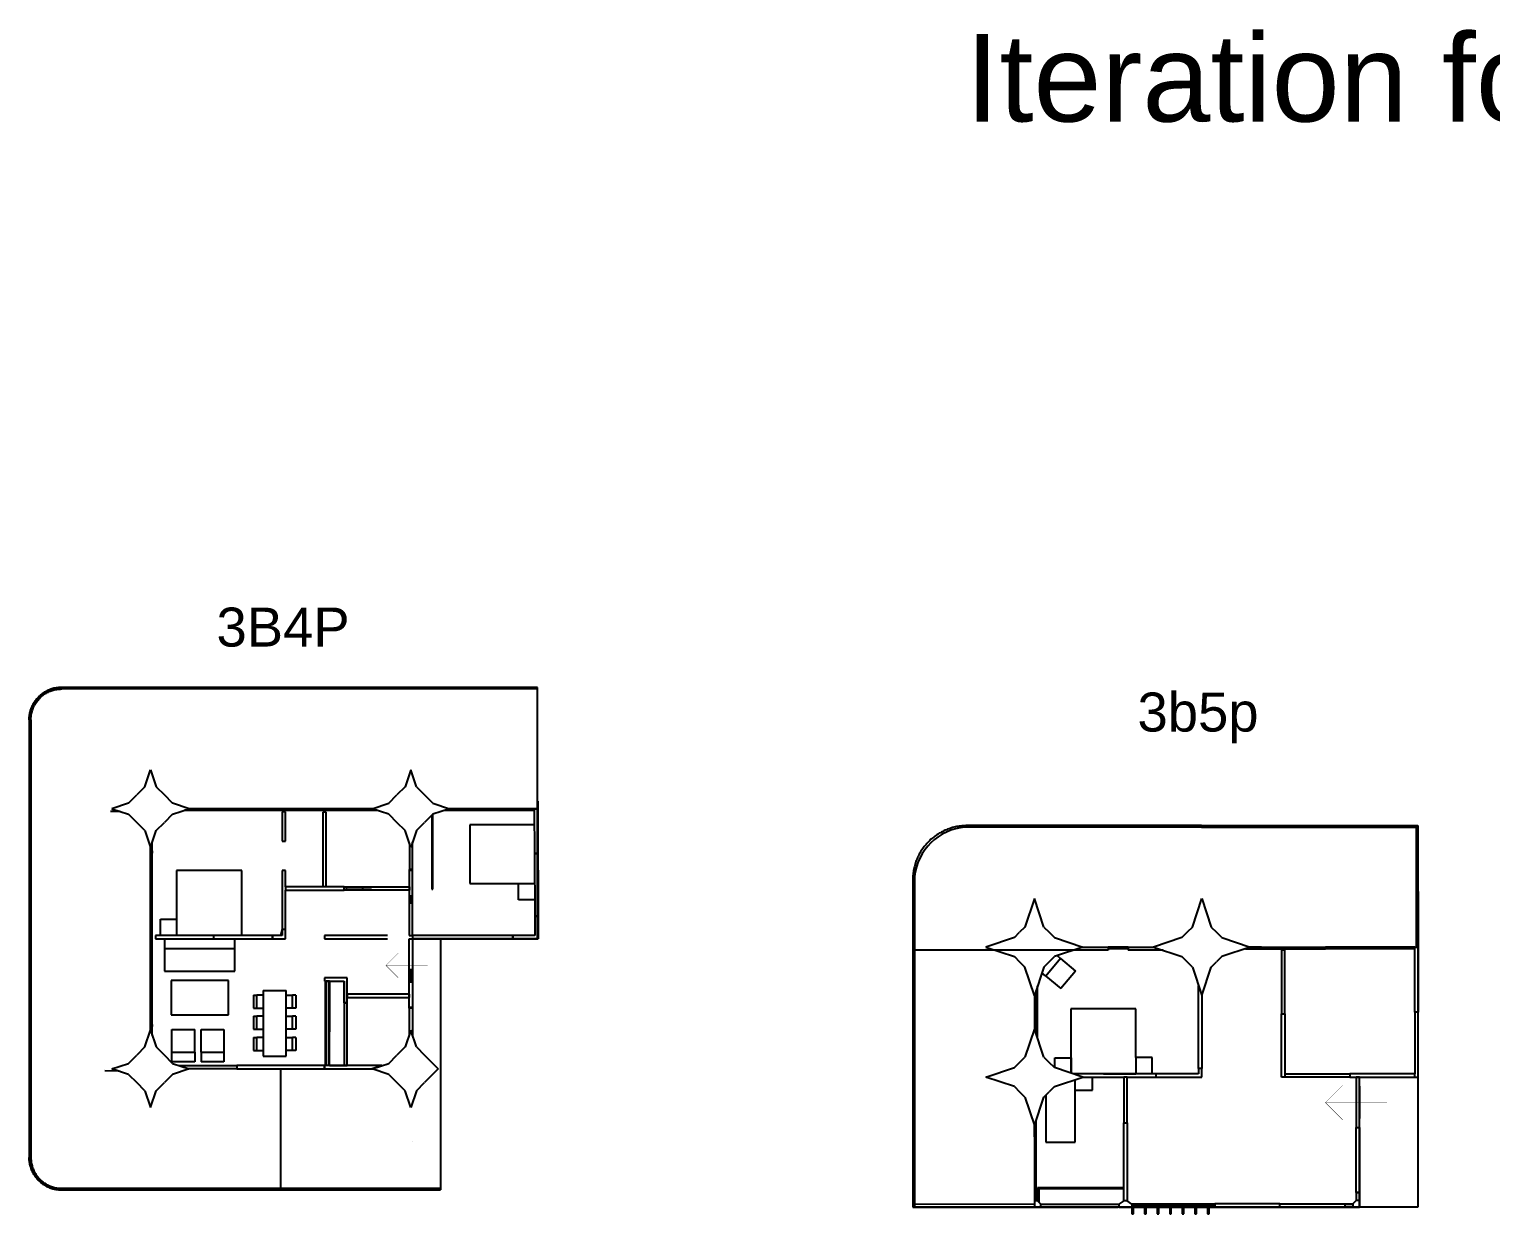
# Model space of a CAD drawing. Header units: millimetres. Extents: x -79796 to 428529, y -36333 to 94467.
# Drawn here: x -58003 to -13062, y 58048 to 94467 of the extents above; entities that cross this region are included whole.
import ezdxf

# ---------------------------------------------------------------- set-up
doc = ezdxf.new("R2010")
doc.units = ezdxf.units.MM
for name, color, linetype in [('Default', 7, 'Continuous'), ('Make2D$Visible$ClippingPlaneIntersections$Default', 7, 'Continuous'), ('Make2D$Visible$Curves$Default', 7, 'Continuous')]:
    doc.layers.add(name, color=color, linetype=linetype)
for name, color, linetype, true_color in [('floors', 3, 'Continuous', 0x00ff00), ('Make2D$Visible$ClippingPlaneIntersections$columns', 1, 'Continuous', 0xff0000), ('Make2D$Visible$ClippingPlaneIntersections$glasses', 4, 'Continuous', 0x00ffff), ('Make2D$Visible$Curves$balconies', 2, 'Continuous', 0xffff00), ('Make2D$Visible$Curves$columns', 1, 'Continuous', 0xff0000), ('Make2D$Visible$Curves$floors', 3, 'Continuous', 0x00ff00), ('Make2D$Visible$Curves$glasses', 4, 'Continuous', 0x00ffff), ('slabs', 5, 'Continuous', 0x0000ff)]:
    doc.layers.add(name, color=color, linetype=linetype, true_color=true_color)
doc.styles.add('Default', font='arial.ttf')
doc.styles.get("Standard").update_dxf_attribs({"font": 'arial.ttf'})

# ---------------------------------------------------------------- blocks, each defined once
blk = doc.blocks.new('BLOW-flat-6')
for p, q in [((1526542, 956538), (1526541, 956993)), ((1514742, 954841), (1514742, 954838))]:
    blk.add_line(p, q)
at = {"linetype": 'Continuous', "const_width": 10}
for points in [[(1525585, 951756), (1523693, 951756), (1524221, 952283)], [(1523693, 951756), (1524221, 951228)]]:
    blk.add_lwpolyline(points, dxfattribs=at)
at = {"layer": 'Make2D$Visible$ClippingPlaneIntersections$columns'}
for p, q in [((1514742, 958028), (1514451, 957153)), ((1515034, 957153), (1514742, 958028)), ((1519601, 957153), (1519892, 958028)), ((1519892, 958028), (1520184, 957153)), ((1514127, 956830), (1513253, 956538)), ((1514127, 956830), (1514289, 956992)), ((1514451, 957153), (1514289, 956992)), ((1515034, 957153), (1515195, 956992)), ((1515195, 956992), (1515357, 956830)), ((1515357, 956830), (1516232, 956538)), ((1519277, 956830), (1518403, 956538)), ((1519439, 956992), (1519277, 956830)), ((1519601, 957153), (1519439, 956992)), ((1520184, 957153), (1520345, 956992)), ((1520507, 956830), (1520345, 956992)), ((1520507, 956830), (1521382, 956538)), ((1513253, 956538), (1514127, 956247)), ((1516232, 956538), (1515357, 956247)), ((1518403, 956538), (1519277, 956247)), ((1521382, 956538), (1520507, 956247)), ((1514127, 956247), (1514289, 956085)), ((1514289, 956085), (1514451, 955923)), ((1514742, 955049), (1514451, 955923)), ((1515034, 955923), (1514742, 955049)), ((1515034, 955923), (1515195, 956085)), ((1515195, 956085), (1515357, 956247)), ((1519439, 956085), (1519277, 956247)), ((1519601, 955923), (1519439, 956085)), ((1519601, 955923), (1519892, 955049)), ((1519892, 955049), (1520184, 955923)), ((1520184, 955923), (1520345, 956085)), ((1520507, 956247), (1520345, 956085)), ((1514742, 954028), (1514451, 953153)), ((1515034, 953153), (1514742, 954028)), ((1513253, 952538), (1514127, 952830)), ((1514127, 952830), (1514289, 952992)), ((1514289, 952992), (1514451, 953153)), ((1515034, 953153), (1515195, 952992)), ((1515357, 952830), (1515195, 952992)), ((1516232, 952538), (1515357, 952830)), ((1514127, 952247), (1513253, 952538)), ((1515357, 952247), (1516232, 952538)), ((1514127, 952247), (1514289, 952085)), ((1514451, 951923), (1514289, 952085)), ((1514451, 951923), (1514742, 951049)), ((1514742, 951049), (1515034, 951923)), ((1515034, 951923), (1515195, 952085)), ((1515357, 952247), (1515195, 952085))]:
    blk.add_line(p, q, dxfattribs=at)
at = {"layer": 'Make2D$Visible$ClippingPlaneIntersections$Default'}
for p, q in [((1522342, 956438), (1522342, 954488)), ((1522442, 956438), (1522342, 956438)), ((1522442, 954488), (1522442, 956438)), ((1526442, 954538), (1526442, 956538)), ((1526442, 956538), (1526542, 956538)), ((1526542, 956538), (1526542, 954538)), ((1519792, 952807), (1519792, 955349)), ((1519892, 955049), (1519892, 952807)), ((1522342, 952538), (1522342, 954488)), ((1522342, 954488), (1522442, 954488)), ((1522442, 954488), (1522442, 952538)), ((1526542, 954538), (1526442, 954538)), ((1526442, 954538), (1526442, 952638)), ((1526542, 952538), (1526542, 954538)), ((1519792, 952807), (1519792, 952638)), ((1519892, 952807), (1519792, 952807)), ((1519892, 952538), (1519892, 952807)), ((1518474, 952638), (1515932, 952638)), ((1516232, 952538), (1517492, 952538)), ((1517492, 952538), (1517492, 951138)), ((1517592, 952538), (1517492, 952538)), ((1517592, 952538), (1518474, 952538)), ((1517592, 951138), (1517592, 952538)), ((1518474, 952638), (1518474, 952538)), ((1519792, 952638), (1518474, 952638)), ((1518474, 952538), (1519892, 952538)), ((1522442, 952538), (1522342, 952538)), ((1522442, 952638), (1524442, 952638)), ((1524442, 952538), (1522442, 952538)), ((1524442, 952638), (1524442, 952538)), ((1526442, 952638), (1524442, 952638)), ((1524442, 952538), (1526442, 952538)), ((1524637, 952534), (1524637, 950991)), ((1524737, 952534), (1524637, 952534)), ((1524737, 950991), (1524737, 952534)), ((1526442, 952538), (1526442, 952638)), ((1526442, 952538), (1526542, 952538)), ((1517492, 948738), (1517492, 951138)), ((1517492, 951138), (1517592, 951138)), ((1517592, 951138), (1517592, 948738)), ((1524637, 950991), (1524737, 950991)), ((1524637, 948991), (1524637, 950991)), ((1524737, 950991), (1524737, 948991)), ((1514842, 948738), (1514742, 948738)), ((1514742, 948738), (1514742, 948538)), ((1515372, 949138), (1514842, 949138)), ((1514842, 949138), (1514842, 949118)), ((1514842, 949118), (1514842, 948738)), ((1514842, 949118), (1515372, 949118)), ((1514842, 948738), (1514892, 948688)), ((1514892, 948688), (1514892, 949118)), ((1515372, 949118), (1515372, 949138)), ((1515902, 949138), (1515372, 949138)), ((1515372, 949118), (1515902, 949118)), ((1516432, 949138), (1515902, 949138)), ((1515902, 949118), (1515902, 949138)), ((1515902, 949118), (1516432, 949118)), ((1516432, 949118), (1516432, 949138)), ((1516962, 949138), (1516432, 949138)), ((1516432, 949118), (1516962, 949118)), ((1517492, 949138), (1516962, 949138)), ((1516962, 949138), (1516962, 949118)), ((1516962, 949118), (1517492, 949118)), ((1517492, 948738), (1517342, 948638)), ((1517592, 948738), (1517492, 948738)), ((1517742, 948638), (1517592, 948738)), ((1524637, 948741), (1524537, 948641)), ((1524737, 948991), (1524637, 948991)), ((1524637, 948991), (1524637, 948741)), ((1524737, 948741), (1524637, 948741)), ((1524737, 948741), (1524737, 948991)), ((1524737, 948541), (1524737, 948741)), ((1514742, 948538), (1514942, 948538)), ((1514942, 948638), (1514892, 948688)), ((1514942, 948638), (1517342, 948638)), ((1514942, 948538), (1514942, 948638)), ((1517342, 948538), (1514942, 948538)), ((1517342, 948638), (1517342, 948538)), ((1517342, 948538), (1517742, 948538)), ((1517742, 948588), (1517742, 948338)), ((1517792, 948588), (1517742, 948588)), ((1517742, 948338), (1517792, 948338)), ((1517792, 948338), (1517792, 948588)), ((1518130, 948588), (1518130, 948338)), ((1518130, 948338), (1518180, 948338)), ((1518180, 948338), (1518180, 948588)), ((1518517, 948588), (1518517, 948338)), ((1518517, 948338), (1518567, 948338)), ((1518567, 948338), (1518567, 948588)), ((1518904, 948588), (1518904, 948338)), ((1518904, 948338), (1518954, 948338)), ((1518954, 948338), (1518954, 948588)), ((1519292, 948588), (1519292, 948338)), ((1519292, 948338), (1519342, 948338)), ((1519342, 948338), (1519342, 948588)), ((1519679, 948588), (1519679, 948338)), ((1519679, 948338), (1519729, 948338)), ((1519729, 948338), (1519729, 948588)), ((1520066, 948588), (1520066, 948338)), ((1520066, 948338), (1520116, 948338)), ((1520116, 948338), (1520116, 948588)), ((1520287, 948641), (1520287, 948541)), ((1522287, 948641), (1520287, 948641)), ((1520287, 948541), (1522287, 948541)), ((1522287, 948641), (1524287, 948641)), ((1522287, 948541), (1522287, 948641)), ((1524287, 948541), (1522287, 948541)), ((1524287, 948641), (1524537, 948641)), ((1524287, 948641), (1524287, 948541)), ((1524537, 948541), (1524287, 948541)), ((1524537, 948641), (1524537, 948541)), ((1524537, 948541), (1524737, 948541))]:
    blk.add_line(p, q, dxfattribs=at)
at = {"layer": 'Make2D$Visible$ClippingPlaneIntersections$glasses'}
for p, q in [((1517011, 956438), (1515932, 956438)), ((1516232, 956538), (1517011, 956538)), ((1517011, 956538), (1517011, 956438)), ((1517017, 956538), (1517011, 956538)), ((1517017, 956488), (1517011, 956488)), ((1517317, 956538), (1517017, 956538)), ((1517317, 956488), (1517017, 956488)), ((1517617, 956538), (1517317, 956538)), ((1517617, 956488), (1517317, 956488)), ((1517623, 956538), (1517623, 956438)), ((1517623, 956538), (1518403, 956538)), ((1518703, 956438), (1517623, 956438)), ((1521232, 956488), (1521727, 956488)), ((1521727, 956538), (1521382, 956538)), ((1521727, 956538), (1521892, 956538)), ((1521727, 956538), (1521727, 956488)), ((1521727, 956488), (1521892, 956488)), ((1521892, 956538), (1522192, 956538)), ((1521892, 956488), (1522192, 956488)), ((1522192, 956538), (1522492, 956538)), ((1522192, 956488), (1522492, 956488)), ((1522492, 956538), (1522792, 956538)), ((1522492, 956488), (1522792, 956488)), ((1522792, 956538), (1523105, 956538)), ((1522792, 956488), (1523105, 956488)), ((1523105, 956538), (1523392, 956538)), ((1523105, 956488), (1523392, 956488)), ((1523392, 956538), (1523692, 956538)), ((1523392, 956488), (1523692, 956488)), ((1523992, 956538), (1523692, 956538)), ((1523992, 956488), (1523692, 956488)), ((1524292, 956538), (1523992, 956538)), ((1524292, 956488), (1523992, 956488)), ((1524592, 956538), (1524292, 956538)), ((1524592, 956488), (1524292, 956488)), ((1524892, 956538), (1524592, 956538)), ((1524892, 956488), (1524592, 956488)), ((1525192, 956538), (1524892, 956538)), ((1525192, 956488), (1524892, 956488)), ((1525492, 956538), (1525192, 956538)), ((1525492, 956488), (1525192, 956488)), ((1525792, 956538), (1525492, 956538)), ((1525792, 956488), (1525492, 956488)), ((1526092, 956538), (1525792, 956538)), ((1526092, 956488), (1525792, 956488)), ((1526442, 956538), (1526092, 956538)), ((1526442, 956488), (1526092, 956488)), ((1514742, 955049), (1514742, 954538)), ((1514842, 954538), (1514842, 955349)), ((1514742, 954538), (1514792, 954538)), ((1514742, 954538), (1514842, 954538)), ((1514742, 954538), (1514742, 954028)), ((1514842, 954538), (1514792, 954538)), ((1514792, 954538), (1514792, 954538)), ((1514842, 953728), (1514842, 954538)), ((1514742, 950703), (1514742, 951049)), ((1514792, 951199), (1514792, 950703)), ((1514742, 950703), (1514742, 950538)), ((1514742, 950703), (1514792, 950703)), ((1514742, 950538), (1514742, 950238)), ((1514792, 950703), (1514792, 950538)), ((1514792, 950538), (1514792, 950238)), ((1514742, 950238), (1514742, 949938)), ((1514792, 950238), (1514792, 949938)), ((1514742, 949938), (1514742, 949638)), ((1514742, 949638), (1514742, 949326)), ((1514792, 949938), (1514792, 949638)), ((1514792, 949638), (1514792, 949326)), ((1514742, 949326), (1514742, 949038)), ((1514792, 949326), (1514792, 949038)), ((1514742, 949038), (1514742, 948738)), ((1514792, 949038), (1514792, 948738)), ((1517742, 948638), (1517742, 948588)), ((1520292, 948638), (1517742, 948638)), ((1517792, 948588), (1520292, 948588)), ((1520292, 948588), (1520292, 948638))]:
    blk.add_line(p, q, dxfattribs=at)
at = {"layer": 'Make2D$Visible$Curves$balconies'}
for p, q in [((1526542, 958248), (1526542, 956538)), ((1517623, 956538), (1517617, 956538))]:
    blk.add_line(p, q, dxfattribs=at)
at = {"layer": 'Make2D$Visible$Curves$Default'}
for p, q in [((1515548, 956185), (1515098, 955648)), ((1515441, 956275), (1515548, 956185)), ((1515548, 956185), (1516007, 955799)), ((1515039, 955697), (1514976, 955750)), ((1515098, 955648), (1515039, 955697)), ((1515098, 955648), (1515557, 955263)), ((1516007, 955799), (1515557, 955263)), ((1517867, 954641), (1515867, 954638)), ((1515867, 954638), (1515867, 952660)), ((1517867, 953138), (1517867, 954641)), ((1515372, 953134), (1515872, 953135)), ((1515373, 952825), (1515372, 953134)), ((1515872, 953135), (1515874, 952658)), ((1517867, 953138), (1517867, 952638)), ((1518367, 953138), (1517867, 953138)), ((1518367, 952638), (1518367, 953138)), ((1515994, 950538), (1515994, 952459)), ((1516534, 952138), (1516534, 952538)), ((1516867, 952638), (1517867, 952641)), ((1524742, 952532), (1524737, 952534)), ((1524742, 952263), (1524742, 952532)), ((1515094, 951983), (1515094, 950538)), ((1515994, 952138), (1516534, 952138)), ((1524742, 952263), (1524738, 952265)), ((1524738, 952265), (1524738, 951766)), ((1524738, 951766), (1524739, 951265)), ((1524742, 950988), (1524737, 950991)), ((1524739, 951265), (1524742, 951263)), ((1524742, 950988), (1524742, 951263)), ((1524742, 950988), (1524742, 948988)), ((1515094, 950538), (1515994, 950538)), ((1524637, 948991), (1524642, 948988)), ((1524642, 948988), (1524737, 948988)), ((1524642, 948988), (1524642, 948741)), ((1524742, 948988), (1524737, 948991)), ((1524737, 948741), (1524742, 948738)), ((1524742, 948988), (1524742, 948738)), ((1524742, 948738), (1524742, 948538)), ((1520292, 948539), (1520287, 948541)), ((1520292, 948539), (1522292, 948538)), ((1522292, 948538), (1522287, 948541)), ((1524292, 948538), (1522292, 948538)), ((1524287, 948641), (1524292, 948638)), ((1524292, 948538), (1524287, 948541)), ((1524292, 948638), (1524537, 948638)), ((1524292, 948638), (1524292, 948541)), ((1524292, 948538), (1524542, 948538)), ((1524537, 948541), (1524542, 948538)), ((1524742, 948538), (1524542, 948538)), ((1524737, 948541), (1524742, 948538))]:
    blk.add_line(p, q, dxfattribs=at)
at = {"layer": 'Make2D$Visible$Curves$floors'}
for p, q in [((1514742, 954538), (1514742, 954538)), ((1524742, 948538), (1524742, 952538)), ((1517792, 948538), (1518130, 948538)), ((1518180, 948538), (1518517, 948538)), ((1518567, 948538), (1518904, 948538)), ((1518954, 948538), (1519292, 948538)), ((1519342, 948538), (1519679, 948538)), ((1519729, 948538), (1520066, 948538)), ((1520116, 948538), (1524742, 948538))]:
    blk.add_line(p, q, dxfattribs=at)
at = {"layer": 'Make2D$Visible$Curves$glasses'}
for p, q in [((1515932, 956438), (1515932, 956438)), ((1521892, 956538), (1521892, 956488)), ((1522192, 956488), (1522192, 956538)), ((1522492, 956538), (1522492, 956488)), ((1522792, 956488), (1522792, 956538)), ((1523092, 956488), (1523092, 956538)), ((1523392, 956488), (1523392, 956538)), ((1523992, 956538), (1523992, 956488)), ((1524292, 956538), (1524292, 956488)), ((1514772, 955138), (1514792, 955138)), ((1514792, 955199), (1514792, 955138)), ((1514792, 955138), (1514792, 954841)), ((1514742, 954841), (1514792, 954841)), ((1514742, 954840), (1514792, 954840)), ((1514742, 954838), (1514792, 954838)), ((1514792, 954841), (1514792, 954840)), ((1514792, 954841), (1514842, 954841)), ((1514792, 954840), (1514792, 954838)), ((1514792, 954838), (1514792, 954669)), ((1514792, 954669), (1514792, 954538)), ((1514742, 954238), (1514792, 954238)), ((1514742, 954236), (1514792, 954236)), ((1514792, 954538), (1514792, 954407)), ((1514792, 954407), (1514792, 954238)), ((1514842, 954236), (1514792, 954236)), ((1514792, 954236), (1514792, 953938)), ((1514772, 953938), (1514792, 953938)), ((1514792, 953938), (1514792, 953878)), ((1514772, 951138), (1514792, 951138)), ((1514742, 950841), (1514792, 950841)), ((1514742, 950838), (1514792, 950838))]:
    blk.add_line(p, q, dxfattribs=at)
blk = doc.blocks.new('NEW SLAB3-flat-6')
for p, q in [((1513961, 960222), (1513961, 960272)), ((1523963, 960222), (1523963, 960272)), ((1525135, 960222), (1523963, 960222)), ((1526487, 960222), (1525135, 960222)), ((1525135, 960222), (1525135, 960222)), ((1515932, 956438), (1511006, 956438)), ((1526487, 956538), (1526542, 956538)), ((1511006, 948641), (1514742, 948638)), ((1511006, 948541), (1514742, 948538))]:
    blk.add_line(p, q)
for centre, radius, start, end in [((1512753, 958521), 1707, 94.6087, 173.834), ((1513019, 958247), 2015, 78.4656, 78.469)]:
    blk.add_arc(centre, radius, start, end)
at = {"layer": 'slabs'}
for points in [[(1514737, 960222), (1512616, 960222)], [(1514737, 960272), (1512675, 960272)], [(1514737, 960272), (1513706, 960272)], [(1517247, 960272), (1514737, 960272)], [(1519887, 960222), (1514737, 960222)], [(1519887, 960272), (1517247, 960272)], [(1519887, 960222), (1517247, 960222)], [(1519887, 960272), (1526537, 960272)], [(1519887, 960222), (1526537, 960222)], [(1526487, 960272), (1526487, 956538)], [(1526537, 960272), (1526537, 948541)], [(1511005, 958603), (1511006, 956541)], [(1511056, 958704), (1511056, 948541)], [(1511006, 956541), (1511006, 954541)], [(1511006, 956541), (1511006, 955541)], [(1511006, 954541), (1511006, 952541)], [(1511006, 952541), (1511006, 948541)], [(1526537, 948541), (1511006, 948541)], [(1511006, 948541), (1517312, 948541)]]:
    blk.add_lwpolyline(points, dxfattribs=at)
blk.add_polyline3d([(1512675, 960273, 0), (1512634, 960272, 0), (1512593, 960270, 0), (1512552, 960268, 0), (1512511, 960264, 0), (1512471, 960260, 0), (1512430, 960254, 0), (1512390, 960248, 0), (1512349, 960240, 0), (1512309, 960232, 0), (1512270, 960222, 0), (1512230, 960212, 0), (1512191, 960200, 0), (1512152, 960188, 0), (1512113, 960175, 0), (1512074, 960160, 0), (1512036, 960145, 0), (1511998, 960129, 0), (1511961, 960112, 0), (1511924, 960094, 0), (1511888, 960075, 0), (1511852, 960055, 0), (1511817, 960035, 0), (1511782, 960013, 0), (1511748, 959991, 0), (1511714, 959968, 0), (1511681, 959944, 0), (1511648, 959919, 0), (1511616, 959893, 0), (1511585, 959867, 0), (1511554, 959840, 0), (1511524, 959812, 0), (1511495, 959783, 0), (1511466, 959754, 0), (1511438, 959724, 0), (1511411, 959693, 0), (1511384, 959662, 0), (1511359, 959630, 0), (1511334, 959597, 0), (1511310, 959564, 0), (1511287, 959531, 0), (1511265, 959496, 0), (1511243, 959461, 0), (1511223, 959426, 0), (1511203, 959390, 0), (1511184, 959354, 0), (1511166, 959317, 0), (1511149, 959279, 0), (1511133, 959242, 0), (1511118, 959204, 0), (1511103, 959165, 0), (1511090, 959127, 0), (1511078, 959088, 0), (1511066, 959048, 0), (1511056, 959009, 0), (1511046, 958969, 0), (1511038, 958929, 0), (1511030, 958889, 0), (1511024, 958848, 0), (1511018, 958808, 0), (1511014, 958767, 0), (1511010, 958726, 0), (1511008, 958685, 0), (1511006, 958644, 0), (1511005, 958603, 0)], dxfattribs=at)
blk = doc.blocks.new('3B4P NEW-flat-5')
for p, q in [((1499471, 961027), (1499480, 956794)), ((1483836, 960706), (1483835, 960706)), ((1486635, 960706), (1486336, 960706)), ((1483836, 952757), (1483835, 952757)), ((1486571, 952727), (1486162, 952732)), ((1495625, 950570), (1495625, 950570))]:
    blk.add_line(p, q)
blk.add_lwpolyline([(1487554, 959642), (1487554, 953941)])
at = {"linetype": 'Continuous', "const_width": 10}
for points in [[(1496083, 955974), (1494803, 955974), (1495183, 956354)], [(1494803, 955974), (1495183, 955595)]]:
    blk.add_lwpolyline(points, dxfattribs=at)
at = {"layer": 'floors'}
for points in [[(1497519, 956793), (1498665, 956793)], [(1497519, 956793), (1498665, 956793)], [(1497548, 956793), (1497548, 956793)]]:
    blk.add_lwpolyline(points, dxfattribs=at)
at = {"layer": 'Make2D$Visible$ClippingPlaneIntersections$columns'}
for p, q in [((1487395, 961467), (1487567, 961982)), ((1487567, 961982), (1487739, 961467)), ((1495567, 961982), (1495395, 961467)), ((1495739, 961467), (1495567, 961982)), ((1487395, 961467), (1487144, 961215)), ((1487739, 961467), (1487990, 961215)), ((1495395, 961467), (1495144, 961215)), ((1495739, 961467), (1495990, 961215)), ((1486892, 960963), (1486377, 960792)), ((1486892, 960963), (1487144, 961215)), ((1488242, 960963), (1487990, 961215)), ((1488757, 960792), (1488242, 960963)), ((1494377, 960792), (1494892, 960963)), ((1494892, 960963), (1495144, 961215)), ((1496242, 960963), (1495990, 961215)), ((1496242, 960963), (1496757, 960792)), ((1486377, 960792), (1486892, 960620)), ((1486892, 960620), (1487144, 960369)), ((1488242, 960620), (1487990, 960369)), ((1488242, 960620), (1488757, 960792)), ((1494892, 960620), (1494377, 960792)), ((1494892, 960620), (1495144, 960369)), ((1496242, 960620), (1495990, 960369)), ((1496757, 960792), (1496242, 960620)), ((1487395, 960117), (1487144, 960369)), ((1487395, 960117), (1487567, 959602)), ((1487616, 959750), (1487739, 960117)), ((1487739, 960117), (1487990, 960369)), ((1495395, 960117), (1495144, 960369)), ((1495567, 959602), (1495395, 960117)), ((1495739, 960117), (1495567, 959602)), ((1495739, 960117), (1495990, 960369)), ((1487395, 953467), (1487567, 953982)), ((1487567, 953982), (1487739, 953467)), ((1495567, 953982), (1495395, 953467)), ((1495739, 953467), (1495567, 953982)), ((1486892, 952963), (1487144, 953215)), ((1487395, 953467), (1487144, 953215)), ((1487739, 953467), (1487990, 953215)), ((1488242, 952963), (1487990, 953215)), ((1494892, 952963), (1495144, 953215)), ((1495395, 953467), (1495144, 953215)), ((1495739, 953467), (1495990, 953215)), ((1495990, 953215), (1496413, 952792)), ((1486377, 952792), (1486892, 952963)), ((1486892, 952620), (1486377, 952792)), ((1488242, 952963), (1488757, 952792)), ((1488757, 952792), (1488242, 952620)), ((1494377, 952792), (1494892, 952963)), ((1494892, 952620), (1494377, 952792)), ((1496413, 952792), (1495990, 952369)), ((1486892, 952620), (1487144, 952369)), ((1487395, 952117), (1487144, 952369)), ((1487739, 952117), (1487990, 952369)), ((1488242, 952620), (1487990, 952369)), ((1494892, 952620), (1495144, 952369)), ((1495395, 952117), (1495144, 952369)), ((1495739, 952117), (1495990, 952369)), ((1487395, 952117), (1487567, 951602)), ((1487567, 951602), (1487739, 952117)), ((1495567, 951602), (1495395, 952117)), ((1495739, 952117), (1495567, 951602))]:
    blk.add_line(p, q, dxfattribs=at)
at = {"layer": 'Make2D$Visible$ClippingPlaneIntersections$Default'}
for p, q in [((1488607, 960742), (1488930, 960742)), ((1488930, 960792), (1488757, 960792)), ((1488930, 960742), (1488930, 960792)), ((1491617, 960691), (1491617, 959790)), ((1491717, 960691), (1491617, 960691)), ((1491717, 959790), (1491717, 960691)), ((1492867, 960690), (1492867, 958392)), ((1492967, 960690), (1492867, 960690)), ((1492967, 958392), (1492967, 960690)), ((1494204, 960792), (1494204, 960742)), ((1494377, 960792), (1494204, 960792)), ((1494204, 960742), (1494525, 960743)), ((1496217, 960596), (1496217, 960116)), ((1496247, 960116), (1496247, 960622)), ((1499367, 960792), (1499373, 959415)), ((1499467, 960792), (1499367, 960792)), ((1499473, 959415), (1499467, 960792)), ((1496217, 960116), (1496217, 959516)), ((1496247, 960116), (1496217, 960116)), ((1496247, 959516), (1496247, 960116)), ((1487567, 959602), (1487616, 959750)), ((1487567, 959602), (1487567, 959429)), ((1487616, 959429), (1487616, 959750)), ((1491617, 959790), (1491717, 959790)), ((1495527, 959721), (1495529, 958899)), ((1495625, 958899), (1495625, 959778)), ((1496217, 959516), (1496217, 958916)), ((1496247, 959516), (1496217, 959516)), ((1496247, 958916), (1496247, 959516)), ((1487567, 959429), (1487616, 959429)), ((1499373, 959415), (1499473, 959415)), ((1499473, 959415), (1499373, 959415)), ((1499373, 959415), (1499380, 957492)), ((1499480, 957492), (1499473, 959415)), ((1491717, 958889), (1491617, 958889)), ((1491617, 958889), (1491617, 957089)), ((1491717, 958392), (1491717, 958889)), ((1495517, 958923), (1495517, 956892)), ((1495617, 958923), (1495517, 958923)), ((1495529, 958899), (1495625, 958899)), ((1495617, 956892), (1495617, 958923)), ((1496217, 958916), (1496217, 958316)), ((1496247, 958916), (1496217, 958916)), ((1496247, 958316), (1496247, 958916)), ((1493517, 958392), (1491717, 958392)), ((1491717, 958392), (1491717, 958292)), ((1491717, 957089), (1491717, 958292)), ((1491717, 958292), (1493517, 958292)), ((1493517, 958392), (1495529, 958392)), ((1493517, 958292), (1493517, 958392)), ((1495529, 958292), (1493517, 958292)), ((1495529, 958392), (1495529, 958292)), ((1496217, 958316), (1496247, 958316)), ((1499380, 957492), (1499380, 956892)), ((1499480, 957492), (1499380, 957492)), ((1499380, 957492), (1499480, 957492)), ((1499480, 956794), (1499480, 957492)), ((1489517, 956892), (1487717, 956892)), ((1487717, 956892), (1487717, 956792)), ((1489517, 956792), (1489517, 956892)), ((1491318, 956892), (1489517, 956892)), ((1491317, 956893), (1491318, 956793)), ((1491562, 956892), (1491317, 956893)), ((1491318, 956792), (1491318, 956892)), ((1491617, 957089), (1491562, 956892)), ((1491617, 957089), (1491717, 957089)), ((1491717, 956794), (1491717, 957089)), ((1494848, 956892), (1492917, 956892)), ((1492917, 956892), (1492917, 956792)), ((1495517, 956892), (1495617, 956892)), ((1498711, 956892), (1495617, 956892)), ((1495617, 956892), (1495617, 956792)), ((1498711, 956892), (1498711, 956792)), ((1499380, 956892), (1498711, 956892)), ((1498711, 956792), (1498711, 956892)), ((1487717, 956792), (1489517, 956792)), ((1489517, 956792), (1491318, 956792)), ((1491318, 956793), (1491717, 956794)), ((1492917, 956792), (1494848, 956792)), ((1495517, 956792), (1495617, 956792)), ((1495517, 954661), (1495517, 956792)), ((1495617, 956792), (1498711, 956792)), ((1495617, 956792), (1495617, 956792)), ((1495617, 956792), (1495617, 954661)), ((1498711, 956792), (1499480, 956794)), ((1493615, 955592), (1492917, 955592)), ((1492917, 955592), (1492917, 955492)), ((1492917, 955492), (1493517, 955492)), ((1493047, 955492), (1493047, 954972)), ((1493067, 955492), (1493067, 953932)), ((1493517, 955492), (1493517, 954823)), ((1493517, 954823), (1493517, 955492)), ((1493617, 954823), (1493615, 955592)), ((1495529, 955092), (1493617, 955092)), ((1493617, 955092), (1493617, 954992)), ((1495529, 954992), (1495529, 955092)), ((1493047, 954972), (1493047, 954452)), ((1493517, 954823), (1493617, 954823)), ((1493517, 954823), (1493517, 952892)), ((1493617, 954823), (1493517, 954823)), ((1493617, 954992), (1495529, 954992)), ((1493617, 952892), (1493617, 954823)), ((1495617, 954661), (1495517, 954661)), ((1495527, 953863), (1495529, 954685)), ((1495529, 954685), (1495625, 954685)), ((1495625, 954685), (1495625, 953806)), ((1487617, 954155), (1487567, 954155)), ((1487567, 954155), (1487567, 954092)), ((1487617, 953832), (1487617, 954155)), ((1493047, 954452), (1493047, 953932)), ((1493047, 954452), (1493067, 954452)), ((1487567, 954092), (1487567, 953982)), ((1493047, 953932), (1493047, 953412)), ((1493047, 953932), (1493067, 953932)), ((1493067, 953412), (1493067, 953932)), ((1493047, 953412), (1493067, 953412)), ((1493047, 953412), (1493047, 952892)), ((1493067, 952892), (1493067, 953412)), ((1494677, 952892), (1492917, 952892)), ((1492917, 952892), (1492917, 952791)), ((1492917, 952791), (1494378, 952792)), ((1493067, 952892), (1493517, 952892)), ((1493517, 952892), (1493617, 952892)), ((1493517, 952892), (1493517, 952892)), ((1494677, 952892), (1494378, 952792))]:
    blk.add_line(p, q, dxfattribs=at)
at = {"layer": 'Make2D$Visible$ClippingPlaneIntersections$glasses'}
for p, q in [((1488930, 960792), (1489167, 960792)), ((1488930, 960792), (1488930, 960792)), ((1488930, 960742), (1488930, 960742)), ((1488930, 960742), (1489167, 960742)), ((1489167, 960792), (1489467, 960792)), ((1489167, 960742), (1489467, 960742)), ((1489467, 960792), (1489767, 960792)), ((1489467, 960742), (1489767, 960742)), ((1489767, 960792), (1490067, 960792)), ((1489767, 960742), (1490067, 960742)), ((1490067, 960792), (1490367, 960792)), ((1490067, 960742), (1490367, 960742)), ((1490367, 960792), (1490667, 960792)), ((1490367, 960742), (1490667, 960742)), ((1490667, 960792), (1490967, 960792)), ((1490667, 960742), (1490967, 960742)), ((1490967, 960792), (1491267, 960792)), ((1490967, 960742), (1491267, 960742)), ((1491267, 960792), (1491567, 960792)), ((1491267, 960742), (1491567, 960742)), ((1491567, 960792), (1491867, 960792)), ((1491567, 960742), (1491867, 960742)), ((1491867, 960792), (1492167, 960792)), ((1491867, 960742), (1492167, 960742)), ((1492167, 960792), (1492467, 960792)), ((1492167, 960742), (1492467, 960742)), ((1492467, 960792), (1492767, 960792)), ((1492467, 960742), (1492767, 960742)), ((1492767, 960792), (1493067, 960792)), ((1492767, 960742), (1493067, 960742)), ((1493067, 960792), (1493367, 960792)), ((1493067, 960742), (1493367, 960742)), ((1493367, 960792), (1493667, 960792)), ((1493367, 960742), (1493667, 960742)), ((1493667, 960792), (1493967, 960792)), ((1493667, 960742), (1493967, 960742)), ((1493967, 960792), (1494204, 960792)), ((1493967, 960742), (1494204, 960742)), ((1494204, 960792), (1494204, 960792)), ((1494204, 960742), (1494204, 960742)), ((1496607, 960742), (1497010, 960742)), ((1497010, 960792), (1496757, 960792)), ((1497010, 960792), (1497267, 960792)), ((1497010, 960742), (1497010, 960792)), ((1497010, 960742), (1497267, 960742)), ((1497267, 960792), (1497567, 960792)), ((1497267, 960742), (1497567, 960742)), ((1497567, 960792), (1497867, 960792)), ((1497567, 960742), (1497867, 960742)), ((1497867, 960792), (1498167, 960792)), ((1497867, 960742), (1498167, 960742)), ((1498167, 960792), (1498467, 960792)), ((1498167, 960742), (1498467, 960742)), ((1498467, 960792), (1498779, 960792)), ((1498467, 960742), (1498779, 960742)), ((1498779, 960792), (1499067, 960792)), ((1498779, 960742), (1499067, 960742)), ((1499067, 960792), (1499367, 960792)), ((1499067, 960742), (1499367, 960742)), ((1499367, 960742), (1499367, 960792)), ((1487566, 959192), (1487566, 959429)), ((1487567, 959429), (1487566, 959429)), ((1487566, 958892), (1487566, 959192)), ((1487616, 959429), (1487616, 959429)), ((1487616, 959192), (1487616, 959429)), ((1487616, 958892), (1487616, 959192)), ((1487566, 958592), (1487566, 958892)), ((1487616, 958592), (1487616, 958892)), ((1487566, 958292), (1487566, 958592)), ((1487566, 957992), (1487566, 958292)), ((1487616, 958292), (1487616, 958592)), ((1487616, 957992), (1487616, 958292)), ((1487566, 957692), (1487566, 957992)), ((1487616, 957692), (1487616, 957992)), ((1487566, 957392), (1487566, 957692)), ((1487566, 957092), (1487566, 957392)), ((1487616, 957392), (1487616, 957692)), ((1487616, 957092), (1487616, 957392)), ((1487567, 956792), (1487566, 957092)), ((1487617, 956792), (1487616, 957092)), ((1487567, 956492), (1487567, 956792)), ((1487567, 956192), (1487567, 956492)), ((1487617, 956492), (1487617, 956792)), ((1487617, 956192), (1487617, 956492)), ((1487567, 955892), (1487567, 956192)), ((1487617, 955892), (1487617, 956192)), ((1487567, 955592), (1487567, 955892)), ((1487567, 955292), (1487567, 955592)), ((1487617, 955592), (1487617, 955892)), ((1487617, 955292), (1487617, 955592)), ((1487567, 954992), (1487567, 955292)), ((1487617, 954992), (1487617, 955292)), ((1487567, 954692), (1487567, 954992)), ((1487567, 954392), (1487567, 954692)), ((1487617, 954692), (1487617, 954992)), ((1487617, 954392), (1487617, 954692)), ((1487567, 954155), (1487567, 954392)), ((1487567, 954155), (1487567, 954155)), ((1487617, 954155), (1487617, 954392)), ((1487617, 954155), (1487617, 954155)), ((1488457, 952892), (1488756, 952792)), ((1488457, 952892), (1490217, 952892)), ((1490217, 952791), (1488756, 952792)), ((1490217, 952892), (1490217, 952791)), ((1490217, 952892), (1490217, 952791)), ((1492917, 952892), (1490217, 952892)), ((1490217, 952791), (1492917, 952791)), ((1492917, 952792), (1492917, 952892))]:
    blk.add_line(p, q, dxfattribs=at)
at = {"layer": 'Make2D$Visible$Curves$balconies'}
for p, q in [((1499401, 960792), (1499016, 960792)), ((1499467, 960792), (1499467, 960792)), ((1487567, 957143), (1487567, 956792)), ((1487567, 956792), (1487567, 956440))]:
    blk.add_line(p, q, dxfattribs=at)
at = {"layer": 'Make2D$Visible$Curves$columns'}
blk.add_line((1487947, 953172), (1487947, 953172), dxfattribs=at)
at = {"layer": 'Make2D$Visible$Curves$Default'}
for p, q in [((1494204, 960742), (1488930, 960742)), ((1499367, 960792), (1499367, 960792)), ((1499480, 959423), (1499467, 960792)), ((1499369, 960294), (1497380, 960294)), ((1497380, 960294), (1497380, 958494)), ((1499373, 959415), (1499373, 959415)), ((1499380, 959415), (1499380, 959415)), ((1499480, 959423), (1499473, 959415)), ((1499480, 957492), (1499480, 959423)), ((1488369, 958892), (1488369, 957392)), ((1490369, 958892), (1488369, 958892)), ((1490369, 956892), (1490369, 958892)), ((1493584, 958354), (1493584, 958392)), ((1493584, 958354), (1493584, 958292)), ((1494084, 958354), (1493584, 958354)), ((1494084, 958354), (1494084, 958292)), ((1494361, 958354), (1494084, 958354)), ((1497380, 958494), (1499376, 958494)), ((1498880, 957994), (1498880, 958494)), ((1495517, 958113), (1495580, 958113)), ((1495580, 958113), (1495580, 957870)), ((1495580, 958113), (1495617, 958113)), ((1499378, 957994), (1498880, 957994)), ((1487869, 957392), (1488369, 957392)), ((1487869, 956892), (1487869, 957392)), ((1488369, 957392), (1488369, 956892)), ((1488369, 956892), (1487869, 956892)), ((1490369, 956892), (1488369, 956892)), ((1491562, 956892), (1491317, 956893)), ((1491617, 956892), (1491562, 956892)), ((1491617, 957089), (1491617, 956892)), ((1498711, 956792), (1498711, 956892)), ((1498711, 956892), (1498711, 956892)), ((1487999, 956792), (1487999, 956492)), ((1487999, 956492), (1488799, 956492)), ((1487999, 956492), (1487999, 955792)), ((1488799, 956492), (1490159, 956492)), ((1490159, 956492), (1490159, 956792)), ((1490159, 955792), (1490159, 956492)), ((1498711, 956792), (1498711, 956792)), ((1487999, 955792), (1488799, 955792)), ((1488199, 955511), (1488199, 954455)), ((1489959, 955511), (1488199, 955511)), ((1488799, 955792), (1490159, 955792)), ((1489959, 954455), (1489959, 955511)), ((1492947, 954972), (1492947, 955492)), ((1492967, 955492), (1492967, 955492)), ((1492967, 955492), (1492967, 953932)), ((1493067, 955492), (1492967, 955492)), ((1495517, 955470), (1495580, 955470)), ((1495580, 955470), (1495580, 955864)), ((1495580, 955470), (1495617, 955470)), ((1490733, 955059), (1490733, 954659)), ((1490733, 955059), (1490833, 955059)), ((1491033, 955059), (1490833, 955059)), ((1490833, 954659), (1490833, 955059)), ((1491033, 955200), (1491033, 953183)), ((1491033, 955200), (1491733, 955200)), ((1491733, 953183), (1491733, 955200)), ((1491733, 955059), (1491933, 955059)), ((1492033, 955059), (1491933, 955059)), ((1491933, 954659), (1491933, 955059)), ((1492033, 955059), (1492033, 954659)), ((1490733, 954659), (1490833, 954659)), ((1490833, 954659), (1491033, 954659)), ((1491933, 954659), (1491733, 954659)), ((1492033, 954659), (1491933, 954659)), ((1492947, 954452), (1492947, 954972)), ((1488199, 954455), (1488799, 954455)), ((1488799, 954455), (1489959, 954455)), ((1490733, 954409), (1490733, 954009)), ((1490733, 954409), (1490833, 954409)), ((1490833, 954009), (1490833, 954409)), ((1491033, 954409), (1490833, 954409)), ((1491733, 954409), (1491933, 954409)), ((1492033, 954409), (1491933, 954409)), ((1491933, 954009), (1491933, 954409)), ((1492033, 954409), (1492033, 954009)), ((1492967, 954452), (1492947, 954452)), ((1492947, 953932), (1492947, 954452)), ((1488224, 954008), (1488924, 954008)), ((1488224, 953308), (1488224, 954008)), ((1488924, 953308), (1488924, 954008)), ((1489124, 953308), (1489124, 954008)), ((1489124, 954008), (1489824, 954008)), ((1489824, 954008), (1489824, 953308)), ((1490733, 954009), (1490833, 954009)), ((1490733, 953759), (1490733, 953359)), ((1490733, 953759), (1490833, 953759)), ((1490833, 954009), (1491033, 954009)), ((1490833, 953359), (1490833, 953759)), ((1491033, 953759), (1490833, 953759)), ((1491933, 954009), (1491733, 954009)), ((1491733, 953759), (1491933, 953759)), ((1492033, 954009), (1491933, 954009)), ((1492033, 953759), (1491933, 953759)), ((1491933, 953359), (1491933, 953759)), ((1492033, 953759), (1492033, 953359)), ((1492947, 953412), (1492947, 953932)), ((1492967, 953932), (1492947, 953932)), ((1492967, 953932), (1492967, 953412)), ((1488224, 953308), (1488924, 953308)), ((1488224, 953008), (1488224, 953308)), ((1488924, 953308), (1488924, 953232)), ((1488924, 953232), (1488924, 953008)), ((1489124, 953308), (1489824, 953308)), ((1489124, 953308), (1489124, 953232)), ((1489124, 953232), (1489124, 953008)), ((1489824, 953308), (1489824, 953008)), ((1490733, 953359), (1490833, 953359)), ((1490833, 953359), (1491033, 953359)), ((1491933, 953359), (1491733, 953359)), ((1492033, 953359), (1491933, 953359)), ((1492967, 953412), (1492947, 953412)), ((1492947, 952892), (1492947, 953412)), ((1492967, 953412), (1492967, 952892)), ((1488924, 953008), (1488224, 953008)), ((1489824, 953008), (1489124, 953008)), ((1491033, 953183), (1491733, 953183)), ((1493517, 952892), (1493617, 952892)), ((1493517, 952892), (1493517, 952892)), ((1493617, 952892), (1493617, 952892)), ((1494677, 952892), (1494677, 952892))]:
    blk.add_line(p, q, dxfattribs=at)
at = {"layer": 'Make2D$Visible$Curves$floors'}
for p, q in [((1494204, 960792), (1488930, 960792)), ((1499401, 960792), (1496756, 960792)), ((1499467, 960792), (1499467, 960792)), ((1487567, 959429), (1487567, 954155)), ((1499471, 959415), (1499471, 959415)), ((1498711, 956793), (1498711, 956793)), ((1494007, 952792), (1494379, 952791))]:
    blk.add_line(p, q, dxfattribs=at)
at = {"layer": 'Make2D$Visible$Curves$glasses'}
for p, q in [((1488867, 960742), (1488607, 960742)), ((1488867, 960792), (1488756, 960792)), ((1488930, 960792), (1488867, 960792)), ((1488867, 960792), (1488867, 960792)), ((1488930, 960742), (1488867, 960742)), ((1488867, 960742), (1488867, 960742)), ((1494267, 960792), (1494204, 960792)), ((1494267, 960742), (1494204, 960742)), ((1494379, 960792), (1494267, 960792)), ((1494267, 960792), (1494267, 960792)), ((1494525, 960742), (1494267, 960742)), ((1494267, 960742), (1494267, 960742)), ((1497267, 960792), (1497267, 960742)), ((1497567, 960792), (1497567, 960742)), ((1497867, 960742), (1497867, 960792)), ((1498167, 960792), (1498167, 960742)), ((1498467, 960742), (1498467, 960792)), ((1498767, 960742), (1498767, 960792)), ((1499067, 960742), (1499067, 960792)), ((1487567, 959492), (1487566, 959492)), ((1487566, 959492), (1487566, 959429)), ((1487566, 959192), (1487616, 959192)), ((1487616, 959492), (1487616, 959429)), ((1487616, 959492), (1487616, 959492)), ((1487566, 958892), (1487616, 958892)), ((1487566, 958592), (1487616, 958592)), ((1487566, 958292), (1487616, 958292)), ((1487566, 957992), (1487616, 957992)), ((1487566, 957692), (1487616, 957692)), ((1487566, 957392), (1487616, 957392)), ((1487566, 957092), (1487616, 957092)), ((1487567, 956792), (1487617, 956792)), ((1487567, 956492), (1487617, 956492)), ((1487567, 956192), (1487617, 956192)), ((1487567, 955892), (1487617, 955892)), ((1487567, 955592), (1487617, 955592)), ((1487567, 955292), (1487617, 955292)), ((1487567, 954992), (1487617, 954992)), ((1487567, 954692), (1487617, 954692)), ((1487567, 954392), (1487617, 954392)), ((1487567, 954155), (1487567, 954092)), ((1487617, 954155), (1487617, 954092)), ((1487567, 954092), (1487567, 954092)), ((1487617, 954092), (1487617, 954092))]:
    blk.add_line(p, q, dxfattribs=at)
at = {"layer": 'slabs'}
for points in [[(1496486, 956792), (1499480, 956794)], [(1499467, 956792), (1496486, 956792)], [(1499467, 956792), (1496486, 956792)]]:
    blk.add_lwpolyline(points, dxfattribs=at)
blk = doc.blocks.new('SLAB NEW 1-flat-5')
for p, q in [((1486340, 964473), (1486340, 964523)), ((1497098, 964473), (1497098, 964523)), ((1483886, 960792), (1483835, 960792)), ((1496756, 960792), (1499471, 960792)), ((1483886, 959110), (1483835, 959110)), ((1499480, 956794), (1495617, 956792)), ((1491567, 952791), (1491567, 949069)), ((1483886, 951476), (1483835, 951476)), ((1483835, 951346), (1483886, 951346))]:
    blk.add_line(p, q)
for points in [[(1483835, 963523), (1483836, 950035)], [(1483886, 963523), (1483886, 950035)]]:
    blk.add_lwpolyline(points)
at = {"layer": 'Default'}
for points in [[(1483835, 963523), (1483836, 963558), (1483838, 963593), (1483841, 963628), (1483845, 963663), (1483851, 963697), (1483857, 963731), (1483865, 963765), (1483874, 963799), (1483884, 963832), (1483896, 963865), (1483908, 963898), (1483922, 963930), (1483937, 963962), (1483952, 963993), (1483969, 964023), (1483987, 964053), (1484006, 964083), (1484026, 964111), (1484047, 964139), (1484069, 964166), (1484092, 964193), (1484116, 964218), (1484141, 964243), (1484166, 964267), (1484193, 964289), (1484220, 964311), (1484248, 964332), (1484276, 964352), (1484306, 964371), (1484335, 964389), (1484366, 964406), (1484397, 964422), (1484429, 964437), (1484461, 964451), (1484493, 964463), (1484526, 964474), (1484560, 964485), (1484594, 964494), (1484628, 964502), (1484662, 964508), (1484696, 964514), (1484731, 964518), (1484766, 964521), (1484801, 964523), (1484835, 964523)], [(1483886, 963523), (1483886, 963557), (1483888, 963590), (1483891, 963623), (1483895, 963656), (1483900, 963688), (1483907, 963721), (1483914, 963753), (1483923, 963785), (1483932, 963817), (1483943, 963848), (1483955, 963879), (1483968, 963910), (1483982, 963940), (1483997, 963969), (1484013, 963998), (1484030, 964027), (1484048, 964054), (1484067, 964082), (1484087, 964108), (1484108, 964134), (1484130, 964159), (1484152, 964183), (1484176, 964206), (1484200, 964229), (1484225, 964251), (1484251, 964272), (1484277, 964292), (1484304, 964311), (1484332, 964329), (1484361, 964346), (1484390, 964362), (1484419, 964377), (1484449, 964391), (1484480, 964404), (1484511, 964416), (1484542, 964426), (1484574, 964436), (1484606, 964445), (1484638, 964452), (1484671, 964459), (1484703, 964464), (1484736, 964468), (1484769, 964471), (1484802, 964472), (1484836, 964473)]]:
    blk.add_lwpolyline(points, dxfattribs=at)
at = {"layer": 'slabs'}
for points in [[(1499467, 964523), (1484835, 964523)], [(1499467, 964473), (1484835, 964473)], [(1499467, 956792), (1499467, 964523)], [(1496486, 956792), (1496486, 949070)], [(1483835, 950069), (1483836, 950035), (1483838, 950001), (1483841, 949967), (1483845, 949933), (1483850, 949899), (1483856, 949866), (1483864, 949833), (1483872, 949800), (1483882, 949767), (1483893, 949734), (1483905, 949702), (1483918, 949671), (1483932, 949640), (1483947, 949609), (1483964, 949579), (1483981, 949550), (1483999, 949521), (1484018, 949493), (1484038, 949465), (1484060, 949438), (1484082, 949412), (1484104, 949387), (1484128, 949362), (1484153, 949338), (1484178, 949316), (1484204, 949294), (1484231, 949272), (1484259, 949252), (1484287, 949233), (1484316, 949215), (1484345, 949198), (1484375, 949181), (1484406, 949166), (1484437, 949152), (1484468, 949139), (1484500, 949127), (1484533, 949116), (1484566, 949106), (1484599, 949098), (1484632, 949090), (1484665, 949084), (1484699, 949079), (1484733, 949075), (1484767, 949072), (1484801, 949070), (1484835, 949069)], [(1483886, 950070), (1483886, 950037), (1483888, 950005), (1483891, 949972), (1483895, 949940), (1483900, 949908), (1483906, 949876), (1483913, 949844), (1483921, 949813), (1483930, 949782), (1483941, 949751), (1483952, 949721), (1483964, 949691), (1483978, 949661), (1483992, 949632), (1484008, 949604), (1484024, 949576), (1484041, 949549), (1484060, 949522), (1484079, 949496), (1484099, 949470), (1484120, 949445), (1484141, 949421), (1484164, 949398), (1484187, 949375), (1484211, 949354), (1484236, 949333), (1484262, 949313), (1484288, 949294), (1484315, 949275), (1484342, 949258), (1484370, 949242), (1484398, 949226), (1484427, 949212), (1484457, 949198), (1484487, 949186), (1484517, 949175), (1484548, 949164), (1484579, 949155), (1484611, 949147), (1484642, 949140), (1484674, 949134), (1484706, 949129), (1484738, 949125), (1484771, 949122), (1484803, 949120), (1484836, 949120)], [(1484128, 949362), (1484128, 949362)], [(1484835, 949120), (1496486, 949120)], [(1484835, 949069), (1496486, 949070)]]:
    blk.add_lwpolyline(points, dxfattribs=at)

msp = doc.modelspace()

# ---------------------------------------------------------------- linework, layer by layer
at = {"layer": 'Make2D$Visible$Curves$balconies'}
msp.add_line((-27096, 58248), (-29529, 58248), dxfattribs=at)
at = {"layer": 'slabs'}
for points in [[(-57003, 74233), (-57038, 74232), (-57073, 74231), (-57108, 74227), (-57142, 74223), (-57177, 74218), (-57211, 74211), (-57245, 74203), (-57279, 74194), (-57312, 74184), (-57345, 74173), (-57378, 74160), (-57410, 74147), (-57441, 74132), (-57473, 74116), (-57503, 74099), (-57533, 74081), (-57562, 74062), (-57591, 74042), (-57619, 74021), (-57646, 73999), (-57672, 73976), (-57698, 73952), (-57722, 73928), (-57746, 73902), (-57769, 73876), (-57791, 73849), (-57812, 73821), (-57832, 73792), (-57851, 73763), (-57869, 73733), (-57886, 73702), (-57902, 73671), (-57917, 73640), (-57930, 73608), (-57943, 73575), (-57954, 73542), (-57964, 73509), (-57973, 73475), (-57981, 73441), (-57988, 73407), (-57993, 73372), (-57998, 73338), (-58001, 73303), (-58003, 73268), (-58003, 73233)], [(-58003, 73233), (-58003, 73268), (-58001, 73303), (-57998, 73338), (-57993, 73372), (-57988, 73407), (-57981, 73441), (-57973, 73475), (-57964, 73509), (-57954, 73542), (-57943, 73575), (-57930, 73608), (-57917, 73640), (-57902, 73671), (-57886, 73702), (-57869, 73733), (-57851, 73763), (-57832, 73792), (-57812, 73821), (-57791, 73849), (-57769, 73876), (-57746, 73902), (-57722, 73928), (-57698, 73952), (-57672, 73976), (-57646, 73999), (-57619, 74021), (-57591, 74042), (-57562, 74062), (-57533, 74081), (-57503, 74099), (-57473, 74116), (-57441, 74132), (-57410, 74147), (-57378, 74160), (-57345, 74173), (-57312, 74184), (-57279, 74194), (-57245, 74203), (-57211, 74211), (-57177, 74218), (-57142, 74223), (-57108, 74227), (-57073, 74231), (-57038, 74232), (-57003, 74233)], [(-58003, 73233), (-58003, 73268), (-58001, 73303), (-57998, 73338), (-57993, 73372), (-57988, 73407), (-57981, 73441), (-57973, 73475), (-57964, 73509), (-57954, 73542), (-57943, 73575), (-57930, 73608), (-57917, 73640), (-57902, 73671), (-57886, 73702), (-57869, 73733), (-57851, 73763), (-57832, 73792), (-57812, 73821), (-57791, 73849), (-57769, 73876), (-57746, 73902), (-57722, 73928), (-57698, 73952), (-57672, 73976), (-57646, 73999), (-57619, 74021), (-57591, 74042), (-57562, 74062), (-57533, 74081), (-57503, 74099), (-57473, 74116), (-57441, 74132), (-57410, 74147), (-57378, 74160), (-57345, 74173), (-57312, 74184), (-57279, 74194), (-57245, 74203), (-57211, 74211), (-57177, 74218), (-57142, 74223), (-57108, 74227), (-57073, 74231), (-57038, 74232), (-57003, 74233)], [(-58003, 73233), (-58003, 59779)], [(-57003, 58779), (-57037, 58779), (-57071, 58781), (-57105, 58784), (-57139, 58788), (-57173, 58793), (-57207, 58800), (-57240, 58807), (-57273, 58816), (-57306, 58826), (-57338, 58837), (-57370, 58849), (-57402, 58862), (-57433, 58876), (-57463, 58891), (-57493, 58907), (-57523, 58924), (-57552, 58943), (-57580, 58962), (-57607, 58982), (-57634, 59003), (-57660, 59025), (-57686, 59048), (-57710, 59072), (-57734, 59096), (-57757, 59122), (-57779, 59148), (-57800, 59175), (-57820, 59202), (-57839, 59230), (-57858, 59259), (-57875, 59289), (-57891, 59319), (-57906, 59349), (-57920, 59380), (-57934, 59412), (-57946, 59444), (-57956, 59476), (-57966, 59509), (-57975, 59542), (-57982, 59575), (-57989, 59609), (-57994, 59643), (-57998, 59677), (-58001, 59711), (-58003, 59745), (-58003, 59779)], [(-57003, 58779), (-57037, 58779), (-57071, 58781), (-57105, 58784), (-57139, 58788), (-57173, 58793), (-57207, 58800), (-57240, 58807), (-57273, 58816), (-57306, 58826), (-57338, 58837), (-57370, 58849), (-57402, 58862), (-57433, 58876), (-57463, 58891), (-57493, 58907), (-57523, 58924), (-57552, 58943), (-57580, 58962), (-57607, 58982), (-57634, 59003), (-57660, 59025), (-57686, 59048), (-57710, 59072), (-57734, 59096), (-57757, 59122), (-57779, 59148), (-57800, 59175), (-57820, 59202), (-57839, 59230), (-57858, 59259), (-57875, 59289), (-57891, 59319), (-57906, 59349), (-57920, 59380), (-57934, 59412), (-57946, 59444), (-57956, 59476), (-57966, 59509), (-57975, 59542), (-57982, 59575), (-57989, 59609), (-57994, 59643), (-57998, 59677), (-58001, 59711), (-58003, 59745), (-58003, 59779)]]:
    msp.add_lwpolyline(points, dxfattribs=at)
for points in [[(-58003, 73233, 0), (-58003, 73258, 0), (-58002, 73282, 0), (-58001, 73307, 0), (-57998, 73331, 0), (-57996, 73355, 0), (-57992, 73380, 0), (-57988, 73404, 0), (-57984, 73428, 0), (-57979, 73452, 0), (-57973, 73476, 0), (-57967, 73500, 0), (-57960, 73523, 0), (-57953, 73547, 0), (-57945, 73570, 0), (-57936, 73593, 0), (-57927, 73616, 0), (-57917, 73638, 0), (-57907, 73661, 0), (-57896, 73683, 0), (-57885, 73704, 0), (-57873, 73726, 0), (-57861, 73747, 0), (-57848, 73768, 0), (-57835, 73788, 0), (-57821, 73809, 0), (-57806, 73829, 0), (-57791, 73848, 0), (-57776, 73867, 0), (-57760, 73886, 0), (-57744, 73904, 0), (-57727, 73922, 0), (-57710, 73940, 0), (-57693, 73957, 0), (-57675, 73974, 0), (-57656, 73990, 0), (-57637, 74006, 0), (-57618, 74021, 0), (-57599, 74036, 0), (-57579, 74050, 0), (-57559, 74064, 0), (-57538, 74078, 0), (-57517, 74091, 0), (-57496, 74103, 0), (-57475, 74115, 0), (-57453, 74126, 0), (-57431, 74137, 0), (-57408, 74147, 0), (-57386, 74157, 0), (-57363, 74166, 0), (-57340, 74174, 0), (-57317, 74182, 0), (-57293, 74190, 0), (-57270, 74197, 0), (-57246, 74203, 0), (-57222, 74209, 0), (-57198, 74214, 0), (-57174, 74218, 0), (-57150, 74222, 0), (-57126, 74226, 0), (-57101, 74228, 0), (-57077, 74230, 0), (-57052, 74232, 0), (-57028, 74233, 0), (-57003, 74233, 0)], [(-58003, 59788, 0), (-58003, 59763, 0), (-58002, 59739, 0), (-58000, 59714, 0), (-57998, 59690, 0), (-57996, 59665, 0), (-57992, 59641, 0), (-57988, 59617, 0), (-57984, 59593, 0), (-57979, 59569, 0), (-57973, 59545, 0), (-57967, 59521, 0), (-57960, 59498, 0), (-57953, 59474, 0), (-57945, 59451, 0), (-57936, 59428, 0), (-57927, 59405, 0), (-57917, 59383, 0), (-57907, 59360, 0), (-57896, 59338, 0), (-57885, 59316, 0), (-57873, 59295, 0), (-57861, 59274, 0), (-57848, 59253, 0), (-57835, 59232, 0), (-57821, 59212, 0), (-57806, 59192, 0), (-57791, 59173, 0), (-57776, 59154, 0), (-57760, 59135, 0), (-57744, 59116, 0), (-57727, 59098, 0), (-57710, 59081, 0), (-57693, 59064, 0), (-57675, 59047, 0), (-57656, 59031, 0), (-57637, 59015, 0), (-57618, 59000, 0), (-57599, 58985, 0), (-57579, 58970, 0), (-57559, 58957, 0), (-57538, 58943, 0), (-57517, 58930, 0), (-57496, 58918, 0), (-57475, 58906, 0), (-57453, 58895, 0), (-57431, 58884, 0), (-57408, 58874, 0), (-57386, 58864, 0), (-57363, 58855, 0), (-57340, 58846, 0), (-57317, 58838, 0), (-57293, 58831, 0), (-57270, 58824, 0), (-57246, 58818, 0), (-57222, 58812, 0), (-57198, 58807, 0), (-57174, 58803, 0), (-57150, 58799, 0), (-57126, 58795, 0), (-57101, 58793, 0), (-57077, 58791, 0), (-57052, 58789, 0), (-57028, 58788, 0), (-57003, 58788, 0)]]:
    msp.add_polyline3d(points, dxfattribs=at)

# ---------------------------------------------------------------- block references
for name in ['SLAB NEW 1-flat-5', '3B4P NEW-flat-5', 'NEW SLAB3-flat-6', 'BLOW-flat-6']:
    msp.add_blockref(name, (-1541839, -890290))

# ---------------------------------------------------------------- texts
at = {"insert": (-29217, 94324), "char_height": 2695.21, "width": 74424, "attachment_point": 1}
msp.add_mtext('Iteration for medium site ', dxfattribs=at)
at = {"char_height": 1198.2, "width": 9677.05, "attachment_point": 7, "style": 'Default'}
for s, insert in [('3B4P', (-52245, 75470)), ('3b5p', (-23925, 72513))]:
    msp.add_mtext(s, dxfattribs=dict(at, insert=insert))

doc.saveas('drawing.dxf')
